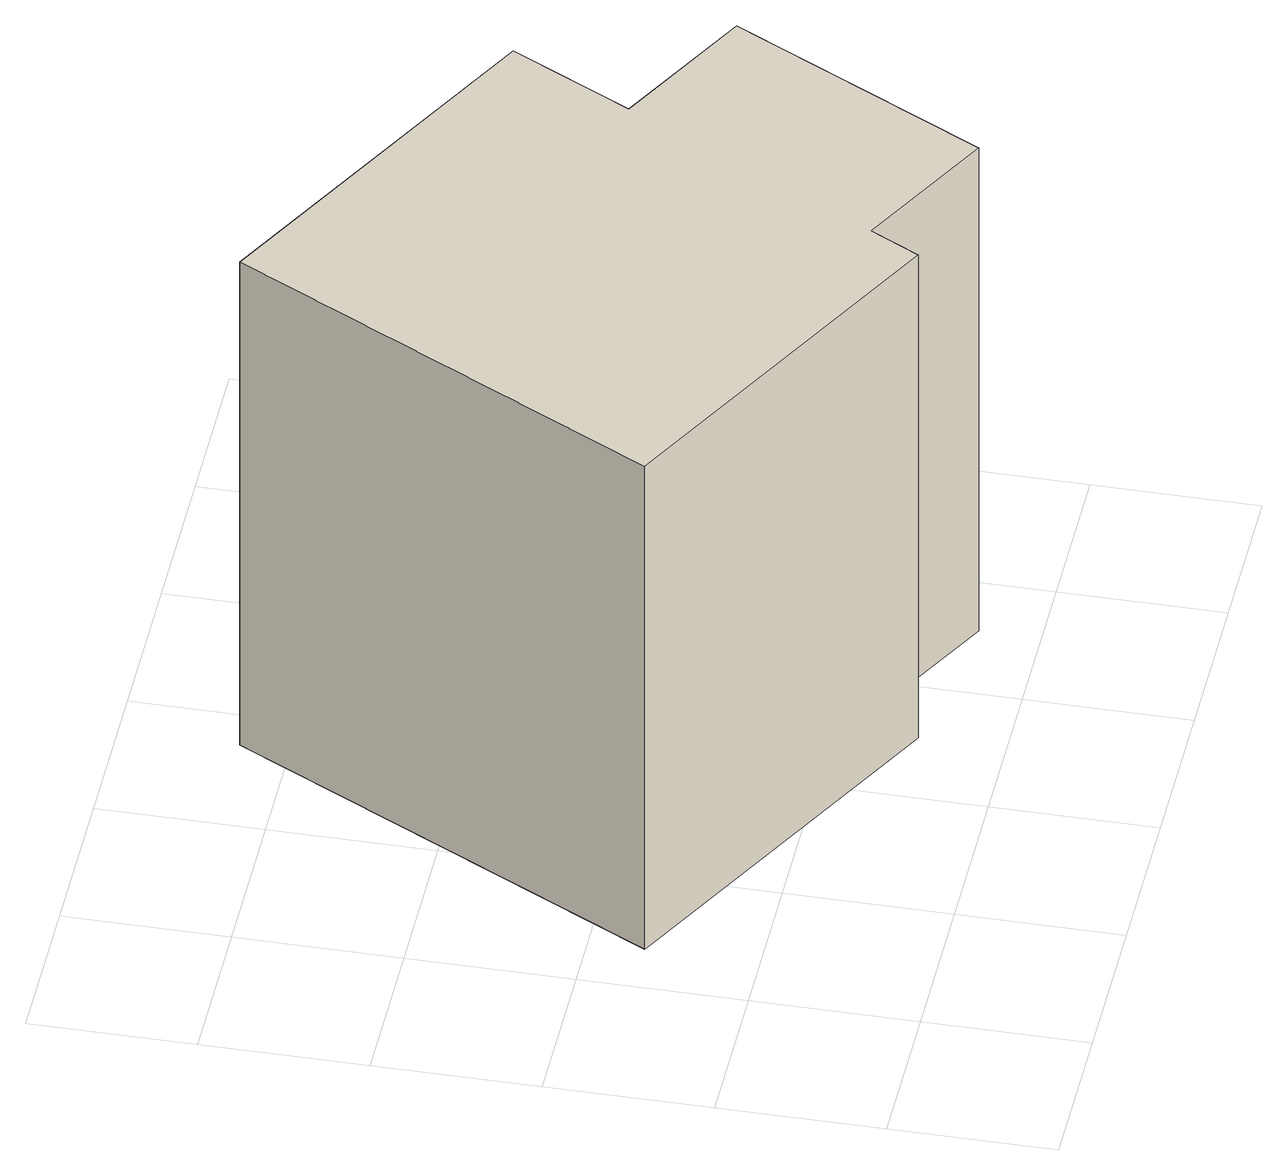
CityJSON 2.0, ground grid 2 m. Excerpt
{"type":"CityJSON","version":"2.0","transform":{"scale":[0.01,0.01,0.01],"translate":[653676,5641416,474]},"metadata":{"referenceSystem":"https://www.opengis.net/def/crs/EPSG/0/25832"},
"CityObjects":{
"building1":{"type":"Building","attributes":{"Gemeindeschluessel":"16071043","BezugspunktDach":"1000","function":"31001_1000","measuredHeight":7.04},"address":[{"country":"Deutschland","locality":"Klettbach"}],"geometry":[{"type":"Solid","lod":"1","boundaries":[[[[0,1,2,3,4,5,6,7]],[[8,9,10,11,12,13,14,15]],[[8,15,7,6]],[[9,8,6,5]],[[10,9,5,4]],[[11,10,4,3]],[[12,11,3,2]],[[13,12,2,1]],[[14,13,1,0]],[[15,14,0,7]]]]}]}
},
"vertices":[
[509,103,765],[542,164,765],[714,73,765],[880,387,765],[707,478,765],[786,628,765],[347,859,765],[70,334,765],[347,859,61],[786,628,61],[707,478,61],[880,387,61],[714,73,61],[542,164,61],[509,103,61],[70,334,61]
]}
